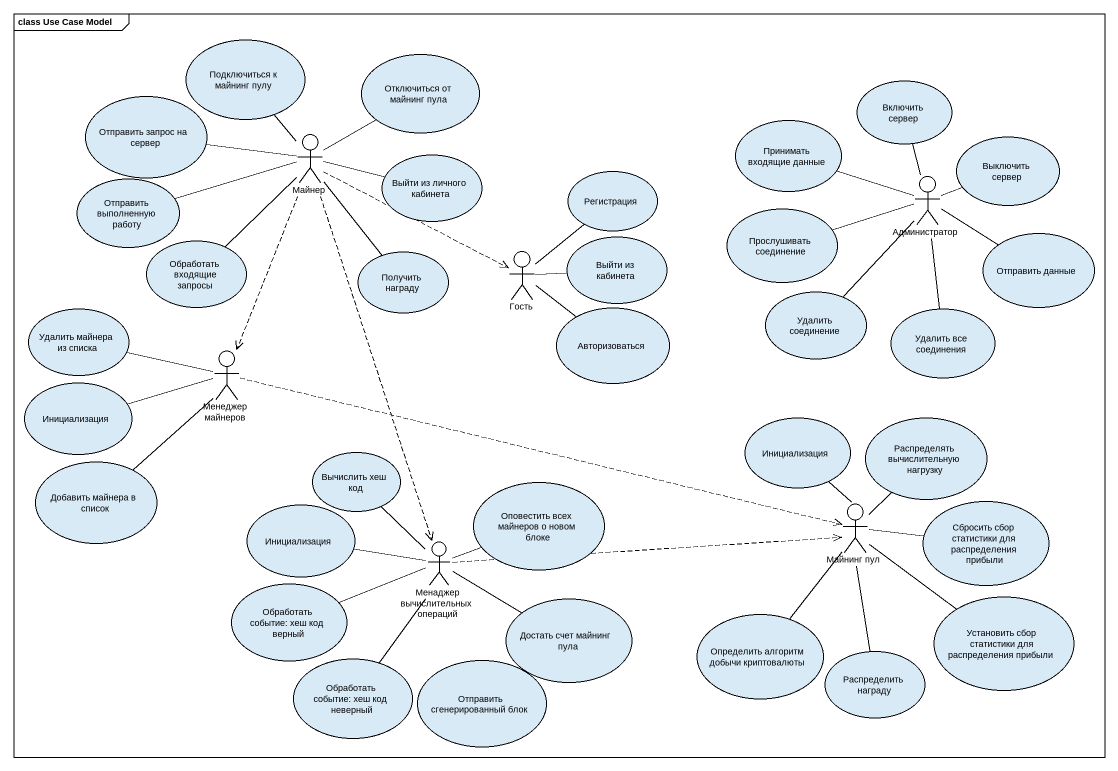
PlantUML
@startuml
mainframe class Use Case Model
usecase "Подключиться к майнинг пулу" as Подключиться_к_майнинг_пулу
usecase "Отключиться от майнинг пула" as Отключиться_от_майнинг_пула
usecase "Отправить запрос на сервер" as Отправить_запрос_на_сервер
usecase "Включить сервер" as Включить_сервер
actor Майнер
usecase "Принимать входящие данные" as Принимать_входящие_данные
usecase "Выключить сервер" as Выключить_сервер
usecase "Выйти из личного кабинета" as Выйти_из_личного_кабинета
usecase Регистрация
actor Администратор
usecase "Отправить выполненную работу" as Отправить_выполненную_работу
usecase "Прослушивать соединение" as Прослушивать_соединение
usecase "Обработать входящие запросы" as Обработать_входящие_запросы
usecase "Получить награду" as Получить_награду
actor Гость
usecase "Выйти из кабинета" as Выйти_из_кабинета
usecase "Отправить данные" as Отправить_данные
usecase "Удалить соединение" as Удалить_соединение
usecase "Удалить майнера из списка" as Удалить_майнера_из_списка
usecase Авторизоваться
usecase "Удалить все соединения" as Удалить_все_соединения
actor "Менеджер майнеров" as Менеджер_майнеров
usecase Инициализация
usecase "Инициализация" as Инициализация_2
usecase "Распределять вычислительную нагрузку" as Распределять_вычислительную
usecase "Добавить майнера в список" as Добавить_майнера_в_список
usecase "Вычислить хеш код" as Вычислить_хеш_код
usecase "Оповестить всех майнеров о новом блоке" as Оповестить_всех_майнеров_о
usecase "Инициализация" as Инициализация_3
actor "Майнинг пул" as Майнинг_пул
usecase "Сбросить сбор статистики для распределения прибыли" as Сбросить_сбор_статистики
actor "Менаджер вычислительных операций" as Менаджер_вычислительных
usecase "Обработать событие: хеш код верный" as Обработать_событие_хеш_код
usecase "Достать счет майнинг пула" as Достать_счет_майнинг_пула
usecase "Установить сбор статистики для распределения прибыли" as Установить_сбор_статистики
usecase "Определить алгоритм добычи криптовалюты" as Определить_алгоритм_добычи
usecase "Обработать событие: хеш код неверный" as Обработать_событие_хеш_код_2
usecase "Отправить сгенерированный блок" as Отправить_сгенерированный
usecase "Распределить награду" as Распределить_награду
Майнер -up- Подключиться_к_майнинг_пулу
Майнер -up- Отключиться_от_майнинг_пула
Майнер -left- Отправить_запрос_на_сервер
Майнер -right- Выйти_из_личного_кабинета
Майнер -left- Отправить_выполненную_работу
Майнер -- Обработать_входящие_запросы
Майнер -- Получить_награду
Майнер .right.> Гость
Майнер ..> Менеджер_майнеров
Майнер ..> Менаджер_вычислительных
Администратор -up- Включить_сервер
Администратор -left- Принимать_входящие_данные
Администратор -right- Выключить_сервер
Администратор -left- Прослушивать_соединение
Администратор -right- Отправить_данные
Администратор -- Удалить_соединение
Администратор -- Удалить_все_соединения
Гость -up- Регистрация
Гость -right- Выйти_из_кабинета
Гость -- Авторизоваться
Менеджер_майнеров -left- Удалить_майнера_из_списка
Менеджер_майнеров -left- Инициализация
Менеджер_майнеров -- Добавить_майнера_в_список
Менеджер_майнеров .right.> Майнинг_пул
Майнинг_пул -up- Инициализация_2
Майнинг_пул -up- Распределять_вычислительную
Майнинг_пул -right- Сбросить_сбор_статистики
Майнинг_пул -- Установить_сбор_статистики
Майнинг_пул -- Определить_алгоритм_добычи
Майнинг_пул -- Распределить_награду
Менаджер_вычислительных -up- Вычислить_хеш_код
Менаджер_вычислительных -right- Оповестить_всех_майнеров_о
Менаджер_вычислительных -left- Инициализация_3
Менаджер_вычислительных .right.> Майнинг_пул
Менаджер_вычислительных -left- Обработать_событие_хеш_код
Менаджер_вычислительных -right- Достать_счет_майнинг_пула
Менаджер_вычислительных -- Обработать_событие_хеш_код_2
@enduml
